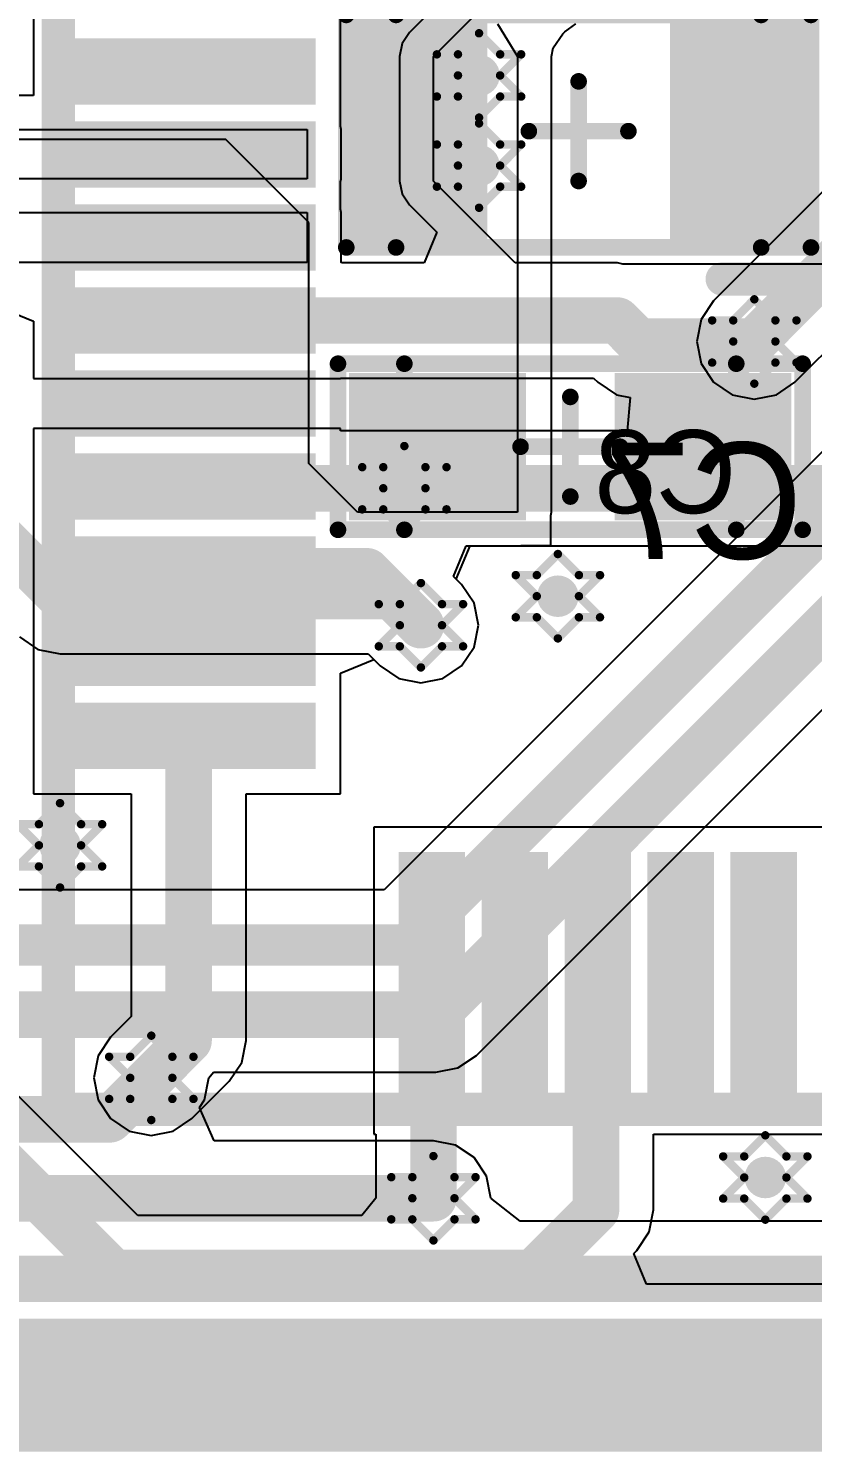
# Model space of a CAD drawing. Header units: millimetres. Extents: x -1.1 to 43.9, y -0.6 to 15.6.
# Drawn here: x 25.31 to 30.03, y -0.4 to 8.17 of the extents above; entities that cross this region are included whole.
import ezdxf

# ---------------------------------------------------------------- set-up
doc = ezdxf.new("R2010")
doc.units = ezdxf.units.MM
for name, color, linetype in [('BottomLayer', 5, 'Continuous'), ('BottomPaste', 16, 'Continuous'), ('BottomSolder', 6, 'Continuous'), ('DrillDrawing', 1, 'Continuous'), ('KeepOutLayer', 6, 'Continuous'), ('Mechanical3', 76, 'Continuous'), ('Mechanical4', 56, 'Continuous'), ('Mechanical5', 56, 'Continuous'), ('Mechanical6', 56, 'Continuous'), ('Mechanical7', 56, 'Continuous'), ('TopLayer', 1, 'Continuous'), ('TopPaste', 8, 'Continuous'), ('TopSolder', 216, 'Continuous'), ('ViaHoleLayer', 16, 'Continuous')]:
    doc.layers.add(name, color=color, linetype=linetype)

# ---------------------------------------------------------------- blocks, each defined once
blk = doc.blocks.new('LQFP48_STM_53')
at = {"layer": 'TopLayer'}
for points in [[(-4.95, 1.1), (-4.95, 1.4), (-3.5, 1.4), (-3.5, 1.1)], [(-4.95, 0.6), (-4.95, 0.9), (-3.5, 0.9), (-3.5, 0.6)], [(-4.95, 0.1), (-4.95, 0.4), (-3.5, 0.4), (-3.5, 0.1)], [(-4.95, -0.4), (-4.95, -0.1), (-3.5, -0.1), (-3.5, -0.4)], [(-4.95, -0.9), (-4.95, -0.6), (-3.5, -0.6), (-3.5, -0.9)], [(-4.95, -1.4), (-4.95, -1.1), (-3.5, -1.1), (-3.5, -1.4)], [(-4.95, -1.9), (-4.95, -1.6), (-3.5, -1.6), (-3.5, -1.9)], [(-4.95, -2.4), (-4.95, -2.1), (-3.5, -2.1), (-3.5, -2.4)], [(-4.95, -2.9), (-4.95, -2.6), (-3.5, -2.6), (-3.5, -2.9)], [(-2.9, -3.5), (-2.6, -3.5), (-2.6, -4.95), (-2.9, -4.95)], [(-2.4, -3.5), (-2.1, -3.5), (-2.1, -4.95), (-2.4, -4.95)], [(-1.9, -3.5), (-1.6, -3.5), (-1.6, -4.95), (-1.9, -4.95)], [(-1.4, -3.5), (-1.1, -3.5), (-1.1, -4.95), (-1.4, -4.95)], [(-0.9, -3.5), (-0.6, -3.5), (-0.6, -4.95), (-0.9, -4.95)]]:
    blk.add_hatch(color=1, dxfattribs=at).paths.add_polyline_path(points)
at = {"layer": 'TopPaste'}
for points in [[(-4.95, 1.1), (-4.95, 1.4), (-3.5, 1.4), (-3.5, 1.1)], [(-4.95, 0.6), (-4.95, 0.9), (-3.5, 0.9), (-3.5, 0.6)], [(-4.95, 0.1), (-4.95, 0.4), (-3.5, 0.4), (-3.5, 0.1)], [(-4.95, -0.4), (-4.95, -0.1), (-3.5, -0.1), (-3.5, -0.4)], [(-4.95, -0.9), (-4.95, -0.6), (-3.5, -0.6), (-3.5, -0.9)], [(-4.95, -1.4), (-4.95, -1.1), (-3.5, -1.1), (-3.5, -1.4)], [(-4.95, -1.9), (-4.95, -1.6), (-3.5, -1.6), (-3.5, -1.9)], [(-4.95, -2.4), (-4.95, -2.1), (-3.5, -2.1), (-3.5, -2.4)], [(-4.95, -2.9), (-4.95, -2.6), (-3.5, -2.6), (-3.5, -2.9)], [(-2.9, -3.5), (-2.6, -3.5), (-2.6, -4.95), (-2.9, -4.95)], [(-2.4, -3.5), (-2.1, -3.5), (-2.1, -4.95), (-2.4, -4.95)], [(-1.9, -3.5), (-1.6, -3.5), (-1.6, -4.95), (-1.9, -4.95)], [(-1.4, -3.5), (-1.1, -3.5), (-1.1, -4.95), (-1.4, -4.95)], [(-0.9, -3.5), (-0.6, -3.5), (-0.6, -4.95), (-0.9, -4.95)]]:
    blk.add_hatch(color=8, dxfattribs=at).paths.add_polyline_path(points)
at = {"layer": 'TopSolder'}
for points in [[(-5, 1.05), (-5, 1.45), (-3.45, 1.45), (-3.45, 1.05)], [(-5, 0.55), (-5, 0.95), (-3.45, 0.95), (-3.45, 0.55)], [(-5, 0.05), (-5, 0.45), (-3.45, 0.45), (-3.45, 0.05)], [(-5, -0.45), (-5, -0.05), (-3.45, -0.05), (-3.45, -0.45)], [(-5, -0.95), (-5, -0.55), (-3.45, -0.55), (-3.45, -0.95)], [(-5, -1.45), (-5, -1.05), (-3.45, -1.05), (-3.45, -1.45)], [(-5, -1.95), (-5, -1.55), (-3.45, -1.55), (-3.45, -1.95)], [(-5, -2.45), (-5, -2.05), (-3.45, -2.05), (-3.45, -2.45)], [(-5, -2.95), (-5, -2.55), (-3.45, -2.55), (-3.45, -2.95)], [(-2.95, -3.45), (-2.55, -3.45), (-2.55, -5), (-2.95, -5)], [(-2.45, -3.45), (-2.05, -3.45), (-2.05, -5), (-2.45, -5)], [(-1.95, -3.45), (-1.55, -3.45), (-1.55, -5), (-1.95, -5)], [(-1.45, -3.45), (-1.05, -3.45), (-1.05, -5), (-1.45, -5)], [(-0.95, -3.45), (-0.55, -3.45), (-0.55, -5), (-0.95, -5)]]:
    blk.add_hatch(color=216, dxfattribs=at).paths.add_polyline_path(points)
at = {"layer": 'Mechanical4', "const_width": 0.2}
for points in [[(-5, -5), (-5, 5)], [(-1, 0), (1, 0)], [(-5, -5), (5, -5)]]:
    blk.add_lwpolyline(points, dxfattribs=at)
at = {"layer": 'Mechanical4', "const_width": 0.1}
for points in [[(-1.05, 0, 1), (-0.95, 0, 1)], [(-5.05, -5, 1), (-4.95, -5, 1)], [(-5.05, -5, 1), (-4.95, -5, 1)]]:
    blk.add_lwpolyline(points, format="xyb", close=True, dxfattribs=at)
at = {"layer": 'Mechanical6', "const_width": 0.2}
for points in [[(-5, -5), (-5, 5)], [(-5, -5), (5, -5)]]:
    blk.add_lwpolyline(points, dxfattribs=at)
at = {"layer": 'Mechanical6', "const_width": 0.1}
blk.add_lwpolyline([(-5.05, -5, 1), (-4.95, -5, 1)], format="xyb", close=True, dxfattribs=at)
blk.add_lwpolyline([(-5.05, -5, 1), (-4.95, -5, 1)], format="xyb", close=True, dxfattribs=at)
blk = doc.blocks.new('CAP_0603_B_89')
at = {"layer": 'BottomLayer'}
for points in [[(-1.2827, -0.3937), (-1.2827, 0.3937), (-0.3175, 0.3937), (-0.3175, -0.3937)], [(0.3175, -0.3937), (0.3175, 0.3937), (1.2827, 0.3937), (1.2827, -0.3937)]]:
    blk.add_hatch(color=5, dxfattribs=at).paths.add_polyline_path(points)
at = {"layer": 'BottomPaste'}
for points in [[(-1.2827, -0.3937), (-1.2827, 0.3937), (-0.3175, 0.3937), (-0.3175, -0.3937)], [(0.3175, -0.3937), (0.3175, 0.3937), (1.2827, 0.3937), (1.2827, -0.3937)]]:
    blk.add_hatch(color=16, dxfattribs=at).paths.add_polyline_path(points)
at = {"layer": 'BottomSolder'}
for points in [[(-1.3327, -0.4437), (-1.3327, 0.4437), (-0.2675, 0.4437), (-0.2675, -0.4437)], [(0.2675, -0.4437), (0.2675, 0.4437), (1.3327, 0.4437), (1.3327, -0.4437)]]:
    blk.add_hatch(color=6, dxfattribs=at).paths.add_polyline_path(points)
at = {"layer": 'Mechanical3', "const_width": 0.1}
for points in [[(-1, 0.5), (-1, -0.5)], [(1, 0.5), (-1, 0.5)], [(1, 0.5), (1, -0.5)], [(1, -0.5), (-1, -0.5)]]:
    blk.add_lwpolyline(points, dxfattribs=at)
at = {"layer": 'Mechanical3', "const_width": 0.05}
for points in [[(-1.025, 0.5, 1), (-0.975, 0.5, 1)], [(-1.025, 0.5, 1), (-0.975, 0.5, 1)], [(0.975, 0.5, 1), (1.025, 0.5, 1)], [(0.975, 0.5, 1), (1.025, 0.5, 1)], [(-1.025, -0.5, 1), (-0.975, -0.5, 1)], [(-1.025, -0.5, 1), (-0.975, -0.5, 1)], [(0.975, -0.5, 1), (1.025, -0.5, 1)], [(0.975, -0.5, 1), (1.025, -0.5, 1)]]:
    blk.add_lwpolyline(points, format="xyb", close=True, dxfattribs=at)
at = {"layer": 'Mechanical5', "const_width": 0.1}
for points in [[(1.4, 0.5), (-1.4, 0.5)], [(-1.4, 0.5), (-1.4, -0.5)], [(1.4, 0.5), (1.4, -0.5)], [(0, 0.3), (0, -0.3)], [(0.3, 0), (-0.3, 0)], [(1.4, -0.5), (-1.4, -0.5)]]:
    blk.add_lwpolyline(points, dxfattribs=at)
at = {"layer": 'Mechanical5', "const_width": 0.05}
for points in [[(-1.425, 0.5, 1), (-1.375, 0.5, 1)], [(-1.425, 0.5, 1), (-1.375, 0.5, 1)], [(1.375, 0.5, 1), (1.425, 0.5, 1)], [(1.375, 0.5, 1), (1.425, 0.5, 1)], [(-0.025, 0.3, 1), (0.025, 0.3, 1)], [(-0.325, 0, 1), (-0.275, 0, 1)], [(0.275, 0, 1), (0.325, 0, 1)], [(-0.025, -0.3, 1), (0.025, -0.3, 1)], [(-1.425, -0.5, 1), (-1.375, -0.5, 1)], [(-1.425, -0.5, 1), (-1.375, -0.5, 1)], [(1.375, -0.5, 1), (1.425, -0.5, 1)], [(1.375, -0.5, 1), (1.425, -0.5, 1)]]:
    blk.add_lwpolyline(points, format="xyb", close=True, dxfattribs=at)
at = {"layer": 'Mechanical7', "const_width": 0.1}
for points in [[(1.4, 0.5), (-1.4, 0.5)], [(-1.4, 0.5), (-1.4, -0.5)], [(1.4, 0.5), (1.4, -0.5)], [(1.4, -0.5), (-1.4, -0.5)]]:
    blk.add_lwpolyline(points, dxfattribs=at)
at = {"layer": 'Mechanical7', "const_width": 0.05}
for points in [[(-1.425, 0.5, 1), (-1.375, 0.5, 1)], [(-1.425, 0.5, 1), (-1.375, 0.5, 1)], [(1.375, 0.5, 1), (1.425, 0.5, 1)], [(1.375, 0.5, 1), (1.425, 0.5, 1)], [(-1.425, -0.5, 1), (-1.375, -0.5, 1)], [(-1.425, -0.5, 1), (-1.375, -0.5, 1)], [(1.375, -0.5, 1), (1.425, -0.5, 1)], [(1.375, -0.5, 1), (1.425, -0.5, 1)]]:
    blk.add_lwpolyline(points, format="xyb", close=True, dxfattribs=at)
at = {"layer": 'Mechanical7', "text_generation_flag": 2}
blk.add_text('C8', height=0.5, rotation=180, dxfattribs=at).set_placement((-1, 0.4))
blk = doc.blocks.new('CAP_0805_B_90')
at = {"layer": 'BottomLayer'}
for points in [[(-0.6, 0.65), (-0.6, -0.65), (-1.3, -0.65), (-1.3, 0.65)], [(1.3, 0.65), (1.3, -0.65), (0.6, -0.65), (0.6, 0.65)]]:
    blk.add_hatch(color=5, dxfattribs=at).paths.add_polyline_path(points)
at = {"layer": 'BottomPaste'}
for points in [[(-0.6, 0.65), (-0.6, -0.65), (-1.3, -0.65), (-1.3, 0.65)], [(1.3, 0.65), (1.3, -0.65), (0.6, -0.65), (0.6, 0.65)]]:
    blk.add_hatch(color=16, dxfattribs=at).paths.add_polyline_path(points)
at = {"layer": 'BottomSolder'}
for points in [[(-0.55, 0.7), (-0.55, -0.7), (-1.35, -0.7), (-1.35, 0.7)], [(1.35, 0.7), (1.35, -0.7), (0.55, -0.7), (0.55, 0.7)]]:
    blk.add_hatch(color=6, dxfattribs=at).paths.add_polyline_path(points)
at = {"layer": 'Mechanical3', "const_width": 0.1}
for points in [[(-1.1, 0.7), (-1.1, -0.7)], [(1.1, 0.7), (-1.1, 0.7)], [(1.1, 0.7), (1.1, -0.7)], [(1.1, -0.7), (-1.1, -0.7)]]:
    blk.add_lwpolyline(points, dxfattribs=at)
at = {"layer": 'Mechanical3', "const_width": 0.05}
for points in [[(-1.125, 0.7, 1), (-1.075, 0.7, 1)], [(-1.125, 0.7, 1), (-1.075, 0.7, 1)], [(1.075, 0.7, 1), (1.125, 0.7, 1)], [(1.075, 0.7, 1), (1.125, 0.7, 1)], [(-1.125, -0.7, 1), (-1.075, -0.7, 1)], [(-1.125, -0.7, 1), (-1.075, -0.7, 1)], [(1.075, -0.7, 1), (1.125, -0.7, 1)], [(1.075, -0.7, 1), (1.125, -0.7, 1)]]:
    blk.add_lwpolyline(points, format="xyb", close=True, dxfattribs=at)
at = {"layer": 'Mechanical5', "const_width": 0.1}
for points in [[(1.4, 0.7), (-1.4, 0.7)], [(-1.4, 0.7), (-1.4, -0.7)], [(1.4, 0.7), (1.4, -0.7)], [(0, 0.3), (0, -0.3)], [(0.3, 0), (-0.3, 0)], [(1.4, -0.7), (-1.4, -0.7)]]:
    blk.add_lwpolyline(points, dxfattribs=at)
at = {"layer": 'Mechanical5', "const_width": 0.05}
for points in [[(-1.425, 0.7, 1), (-1.375, 0.7, 1)], [(-1.425, 0.7, 1), (-1.375, 0.7, 1)], [(1.375, 0.7, 1), (1.425, 0.7, 1)], [(1.375, 0.7, 1), (1.425, 0.7, 1)], [(-0.025, 0.3, 1), (0.025, 0.3, 1)], [(-0.325, 0, 1), (-0.275, 0, 1)], [(0.275, 0, 1), (0.325, 0, 1)], [(-0.025, -0.3, 1), (0.025, -0.3, 1)], [(-1.425, -0.7, 1), (-1.375, -0.7, 1)], [(-1.425, -0.7, 1), (-1.375, -0.7, 1)], [(1.375, -0.7, 1), (1.425, -0.7, 1)], [(1.375, -0.7, 1), (1.425, -0.7, 1)]]:
    blk.add_lwpolyline(points, format="xyb", close=True, dxfattribs=at)
at = {"layer": 'Mechanical7', "const_width": 0.1}
for points in [[(1.4, 0.7), (-1.4, 0.7)], [(-1.4, 0.7), (-1.4, -0.7)], [(1.4, 0.7), (1.4, -0.7)], [(1.4, -0.7), (-1.4, -0.7)]]:
    blk.add_lwpolyline(points, dxfattribs=at)
at = {"layer": 'Mechanical7', "const_width": 0.05}
for points in [[(-1.425, 0.7, 1), (-1.375, 0.7, 1)], [(-1.425, 0.7, 1), (-1.375, 0.7, 1)], [(1.375, 0.7, 1), (1.425, 0.7, 1)], [(1.375, 0.7, 1), (1.425, 0.7, 1)], [(-1.425, -0.7, 1), (-1.375, -0.7, 1)], [(-1.425, -0.7, 1), (-1.375, -0.7, 1)], [(1.375, -0.7, 1), (1.425, -0.7, 1)], [(1.375, -0.7, 1), (1.425, -0.7, 1)]]:
    blk.add_lwpolyline(points, format="xyb", close=True, dxfattribs=at)
at = {"layer": 'Mechanical7', "text_generation_flag": 2}
blk.add_text('C7', height=0.7, rotation=180, dxfattribs=at).set_placement((-1.35, 2.575))

msp = doc.modelspace()

# ---------------------------------------------------------------- hatches: boundary and pattern name
at = {"layer": 'BottomLayer'}
h = msp.add_hatch(color=5, dxfattribs=at)
edge = h.paths.add_edge_path()
edge.add_arc((28.025, 7.8857), 0.125, 0, 360)
h = msp.add_hatch(color=5, dxfattribs=at)
edge = h.paths.add_edge_path()
edge.add_arc((28.025, 7.3429), 0.125, 0, 360)
h = msp.add_hatch(color=5, dxfattribs=at)
edge = h.paths.add_edge_path()
edge.add_arc((29.6837, 6.2837), 0.125, 0, 360)
h = msp.add_hatch(color=5, dxfattribs=at)
edge = h.paths.add_edge_path()
edge.add_arc((27.575, 5.4), 0.125, 0, 360)
h = msp.add_hatch(color=5, dxfattribs=at)
edge = h.paths.add_edge_path()
edge.add_arc((28.5, 4.75), 0.125, 0, 360)
h = msp.add_hatch(color=5, dxfattribs=at)
edge = h.paths.add_edge_path()
edge.add_arc((27.6748, 4.5752), 0.125, 0, 360)
h = msp.add_hatch(color=5, dxfattribs=at)
edge = h.paths.add_edge_path()
edge.add_arc((25.5, 3.25), 0.125, 0, 360)
h = msp.add_hatch(color=5, dxfattribs=at)
edge = h.paths.add_edge_path()
edge.add_arc((26.05, 1.85), 0.125, 0, 360)
h = msp.add_hatch(color=5, dxfattribs=at)
edge = h.paths.add_edge_path()
edge.add_arc((29.75, 1.25), 0.125, 0, 360)
h = msp.add_hatch(color=5, dxfattribs=at)
edge = h.paths.add_edge_path()
edge.add_arc((27.75, 1.125), 0.125, 0, 360)
at = {"layer": 'TopLayer'}
h = msp.add_hatch(color=1, dxfattribs=at)
edge = h.paths.add_edge_path()
edge.add_arc((28.025, 7.8857), 0.125, 0, 360)
h = msp.add_hatch(color=1, dxfattribs=at)
edge = h.paths.add_edge_path()
edge.add_arc((28.025, 7.3429), 0.125, 0, 360)
h = msp.add_hatch(color=1, dxfattribs=at)
edge = h.paths.add_edge_path()
edge.add_arc((29.6837, 6.2837), 0.125, 0, 360)
h = msp.add_hatch(color=1, dxfattribs=at)
edge = h.paths.add_edge_path()
edge.add_arc((27.575, 5.4), 0.125, 0, 360)
h = msp.add_hatch(color=1, dxfattribs=at)
edge = h.paths.add_edge_path()
edge.add_arc((28.5, 4.75), 0.125, 0, 360)
h = msp.add_hatch(color=1, dxfattribs=at)
edge = h.paths.add_edge_path()
edge.add_arc((27.6748, 4.5752), 0.125, 0, 360)
h = msp.add_hatch(color=1, dxfattribs=at)
edge = h.paths.add_edge_path()
edge.add_arc((25.5, 3.25), 0.125, 0, 360)
h = msp.add_hatch(color=1, dxfattribs=at)
edge = h.paths.add_edge_path()
edge.add_arc((26.05, 1.85), 0.125, 0, 360)
h = msp.add_hatch(color=1, dxfattribs=at)
edge = h.paths.add_edge_path()
edge.add_arc((29.75, 1.25), 0.125, 0, 360)
h = msp.add_hatch(color=1, dxfattribs=at)
edge = h.paths.add_edge_path()
edge.add_arc((27.75, 1.125), 0.125, 0, 360)
at = {"layer": 'ViaHoleLayer'}
h = msp.add_hatch(color=16, dxfattribs=at)
edge = h.paths.add_edge_path()
edge.add_arc((28.025, 7.8857), 0.075, 0, 360)
h = msp.add_hatch(color=16, dxfattribs=at)
edge = h.paths.add_edge_path()
edge.add_arc((28.025, 7.3429), 0.075, 0, 360)
h = msp.add_hatch(color=16, dxfattribs=at)
edge = h.paths.add_edge_path()
edge.add_arc((29.6837, 6.2837), 0.075, 0, 360)
h = msp.add_hatch(color=16, dxfattribs=at)
edge = h.paths.add_edge_path()
edge.add_arc((27.575, 5.4), 0.075, 0, 360)
h = msp.add_hatch(color=16, dxfattribs=at)
edge = h.paths.add_edge_path()
edge.add_arc((28.5, 4.75), 0.075, 0, 360)
h = msp.add_hatch(color=16, dxfattribs=at)
edge = h.paths.add_edge_path()
edge.add_arc((27.6748, 4.5752), 0.075, 0, 360)
h = msp.add_hatch(color=16, dxfattribs=at)
edge = h.paths.add_edge_path()
edge.add_arc((25.5, 3.25), 0.075, 0, 360)
h = msp.add_hatch(color=16, dxfattribs=at)
edge = h.paths.add_edge_path()
edge.add_arc((26.05, 1.85), 0.075, 0, 360)
h = msp.add_hatch(color=16, dxfattribs=at)
edge = h.paths.add_edge_path()
edge.add_arc((29.75, 1.25), 0.075, 0, 360)
h = msp.add_hatch(color=16, dxfattribs=at)
edge = h.paths.add_edge_path()
edge.add_arc((27.75, 1.125), 0.075, 0, 360)

# ---------------------------------------------------------------- linework, layer by layer
at = {"layer": 'BottomLayer'}
for p, q in [((28.1364, 8.1961), (28.2575, 8)), ((28.5296, 8.1353), (28.5429, 8.1488)), ((28.5429, 8.1488), (28.6076, 8.1961)), ((28.4717, 8.0514), (28.5296, 8.1353)), ((28.2575, 8), (28.2575, 5.2563)), ((28.4614, 8), (28.4717, 8.0514)), ((28.4614, 5.2563), (28.4614, 8)), ((30.6999, 7.7901), (29.4386, 6.5288)), ((26.5, 7.5), (23.75, 7.5)), ((27, 7), (26.5, 7.5)), ((29.9288, 6.0386), (31.0886, 7.1983)), ((27, 5.5486), (27, 7)), ((31.4095, 6.9373), (27.4536, 2.9814)), ((29.4386, 6.5288), (29.3634, 6.4164)), ((29.3634, 6.4164), (29.337, 6.2837)), ((29.337, 6.2837), (29.3634, 6.151)), ((29.3634, 6.151), (29.4386, 6.0386)), ((29.4386, 6.0386), (29.551, 5.9634)), ((29.8164, 5.9634), (29.9288, 6.0386)), ((29.551, 5.9634), (29.6837, 5.937)), ((29.6837, 5.937), (29.8164, 5.9634)), ((27.2923, 5.2563), (27, 5.5486)), ((28.2575, 5.2563), (27.2923, 5.2563)), ((28.4575, 5.2366), (28.4614, 5.2563)), ((28.4575, 5.0563), (28.4575, 5.2366)), ((28.2575, 5.0524), (28.2772, 5.0563)), ((28.2772, 5.0563), (28.4575, 5.0563)), ((27.8879, 4.8524), (27.9707, 5.0524)), ((27.9707, 5.0524), (28.2575, 5.0524)), ((27.92, 4.8203), (27.8879, 4.8524)), ((27.9951, 4.7078), (27.92, 4.8203)), ((28.0215, 4.5752), (27.9951, 4.7078)), ((27.9951, 4.4425), (28.0215, 4.5752)), ((25.2549, 4.5049), (25.3673, 4.4297)), ((25.3673, 4.4297), (25.5, 4.4033)), ((25.5, 4.4033), (27.3564, 4.4033)), ((27.3564, 4.4033), (27.4297, 4.33)), ((27.92, 4.33), (27.9951, 4.4425)), ((28.0099, 1.9849), (30.4023, 4.3772)), ((27.4297, 4.33), (27.5422, 4.2549)), ((27.8075, 4.2549), (27.92, 4.33)), ((27.5422, 4.2549), (27.6748, 4.2285)), ((27.6748, 4.2285), (27.8075, 4.2549)), ((27.4536, 2.9814), (24.35, 2.9814)), ((27.8974, 1.9097), (28.0099, 1.9849)), ((27.7648, 1.8833), (27.8974, 1.9097)), ((26.3703, 1.7173), (26.3967, 1.85)), ((26.3967, 1.85), (26.424, 1.8833)), ((26.424, 1.8833), (27.7648, 1.8833)), ((26.3397, 1.6717), (26.3703, 1.7173)), ((26.4283, 1.4717), (26.3397, 1.6717)), ((27.75, 1.4717), (26.4283, 1.4717)), ((27.8827, 1.4453), (27.75, 1.4717)), ((27.9951, 1.3701), (27.8827, 1.4453)), ((28.0703, 1.2577), (27.9951, 1.3701)), ((28.0967, 1.125), (28.0703, 1.2577)), ((28.2731, 0.9867), (28.0967, 1.125)), ((31.3964, 0.9867), (28.2731, 0.9867))]:
    msp.add_line(p, q, dxfattribs=at)
for points, const_width in [([(29.6837, 6.2837), (30.945, 7.545)], 0.28), ([(27.5908, 2.65), (31.6438, 6.703)], 0.25), ([(27.7648, 2.23), (31.6264, 6.0916)], 0.28), ([(27.575, 5.4501), (27.7749, 5.65)], 0.28), ([(27.575, 5.4), (27.575, 5.4501)], 0.28), ([(24.96, 5.29), (25.5, 4.75)], 0.28), ([(25.5, 4.75), (27.5, 4.75)], 0.28), ([(27.5, 4.75), (27.6748, 4.5752)], 0.28), ([(24.35, 2.65), (27.5908, 2.65)], 0.25), ([(24.35, 2.23), (27.7648, 2.23)], 0.28), ([(25.8, 1.6), (26.05, 1.85)], 0.28), ([(22.6, 1.6), (25.8, 1.6)], 0.28), ([(22.4, 1.125), (27.75, 1.125)], 0.28), ([(17.36, 0.64), (31.54, 0.64)], 0.28)]:
    msp.add_lwpolyline(points, dxfattribs=dict(at, const_width=const_width))
for points, const_width in [([(29.6137, 6.2837, 1), (29.7537, 6.2837, 1)], 0.14), ([(27.7049, 5.65, 1), (27.8449, 5.65, 1)], 0.14), ([(27.505, 5.4501, 1), (27.645, 5.4501, 1)], 0.14), ([(27.505, 5.4501, 1), (27.645, 5.4501, 1)], 0.14), ([(27.505, 5.4, 1), (27.645, 5.4, 1)], 0.14), ([(25.43, 4.75, 1), (25.57, 4.75, 1)], 0.14), ([(25.43, 4.75, 1), (25.57, 4.75, 1)], 0.14), ([(27.43, 4.75, 1), (27.57, 4.75, 1)], 0.14), ([(27.43, 4.75, 1), (27.57, 4.75, 1)], 0.14), ([(27.6048, 4.5752, 1), (27.7448, 4.5752, 1)], 0.14), ([(27.5283, 2.65, 1), (27.6533, 2.65, 1)], 0.125), ([(27.5283, 2.65, 1), (27.6533, 2.65, 1)], 0.125), ([(27.6948, 2.23, 1), (27.8348, 2.23, 1)], 0.14), ([(27.6948, 2.23, 1), (27.8348, 2.23, 1)], 0.14), ([(25.98, 1.85, 1), (26.12, 1.85, 1)], 0.14), ([(25.73, 1.6, 1), (25.87, 1.6, 1)], 0.14), ([(25.73, 1.6, 1), (25.87, 1.6, 1)], 0.14), ([(27.68, 1.125, 1), (27.82, 1.125, 1)], 0.14)]:
    msp.add_lwpolyline(points, format="xyb", close=True, dxfattribs=dict(at, const_width=const_width))
at = {"layer": 'DrillDrawing'}
for points, const_width in [([(27.898, 8.0127), (28.025, 8.1397)], 0.0508), ([(28.025, 8.1397), (28.152, 8.0127)], 0.0508), ([(27.771, 8.0127), (27.898, 7.8857)], 0.0508), ([(27.771, 8.0127), (27.898, 8.0127)], 0.0508), ([(28.152, 8.0127), (28.279, 8.0127)], 0.0508), ([(28.152, 7.8857), (28.279, 8.0127)], 0.0508), ([(27.771, 7.7587), (27.898, 7.8857)], 0.0508), ([(28.152, 7.8857), (28.279, 7.7587)], 0.0508), ([(27.771, 7.7587), (27.898, 7.7587)], 0.0508), ([(27.898, 7.7587), (28.025, 7.6317)], 0.0508), ([(28.025, 7.6317), (28.152, 7.7587)], 0.0508), ([(28.152, 7.7587), (28.279, 7.7587)], 0.0508), ([(27.898, 7.4699), (28.025, 7.5969)], 0.0508), ([(28.025, 7.5969), (28.152, 7.4699)], 0.0508), ([(27.771, 7.4699), (27.898, 7.3429)], 0.0508), ([(27.771, 7.4699), (27.898, 7.4699)], 0.0508), ([(28.152, 7.4699), (28.279, 7.4699)], 0.0508), ([(28.152, 7.3429), (28.279, 7.4699)], 0.0508), ([(27.771, 7.2159), (27.898, 7.3429)], 0.0508), ([(28.152, 7.3429), (28.279, 7.2159)], 0.0508), ([(27.771, 7.2159), (27.898, 7.2159)], 0.0508), ([(27.898, 7.2159), (28.025, 7.0889)], 0.0508), ([(28.025, 7.0889), (28.152, 7.2159)], 0.0508), ([(28.152, 7.2159), (28.279, 7.2159)], 0.0508), ([(29.5567, 6.4107), (29.6837, 6.5377)], 0.0508), ([(29.6837, 6.5377), (29.8107, 6.4107)], 0.0508), ([(29.4297, 6.4107), (29.5567, 6.2837)], 0.0508), ([(29.4297, 6.4107), (29.5567, 6.4107)], 0.0508), ([(29.8107, 6.4107), (29.9377, 6.4107)], 0.0508), ([(29.8107, 6.2837), (29.9377, 6.4107)], 0.0508), ([(29.4297, 6.1567), (29.5567, 6.2837)], 0.0508), ([(29.8107, 6.2837), (29.9377, 6.1567)], 0.0508), ([(29.4297, 6.1567), (29.5567, 6.1567)], 0.0508), ([(29.5567, 6.1567), (29.6837, 6.0297)], 0.0508), ([(29.6837, 6.0297), (29.8107, 6.1567)], 0.0508), ([(29.8107, 6.1567), (29.9377, 6.1567)], 0.0508), ([(27.448, 5.527), (27.575, 5.654)], 0.0508), ([(27.575, 5.654), (27.702, 5.527)], 0.0508), ([(27.321, 5.527), (27.448, 5.4)], 0.0508), ([(27.321, 5.527), (27.448, 5.527)], 0.0508), ([(27.702, 5.527), (27.829, 5.527)], 0.0508), ([(27.702, 5.4), (27.829, 5.527)], 0.0508), ([(27.321, 5.273), (27.448, 5.4)], 0.0508), ([(27.702, 5.4), (27.829, 5.273)], 0.0508), ([(27.321, 5.273), (27.448, 5.273)], 0.0508), ([(27.448, 5.273), (27.575, 5.146)], 0.0508), ([(27.575, 5.146), (27.702, 5.273)], 0.0508), ([(27.702, 5.273), (27.829, 5.273)], 0.0508), ([(28.373, 4.877), (28.5, 5.004)], 0.0508), ([(28.5, 5.004), (28.627, 4.877)], 0.0508), ([(28.246, 4.877), (28.373, 4.75)], 0.0508), ([(28.246, 4.877), (28.373, 4.877)], 0.0508), ([(28.627, 4.877), (28.754, 4.877)], 0.0508), ([(28.627, 4.75), (28.754, 4.877)], 0.0508), ([(27.5478, 4.7022), (27.6748, 4.8292)], 0.0508), ([(27.6748, 4.8292), (27.8018, 4.7022)], 0.0508), ([(27.4208, 4.7022), (27.5478, 4.5752)], 0.0508), ([(27.4208, 4.7022), (27.5478, 4.7022)], 0.0508), ([(27.8018, 4.7022), (27.9288, 4.7022)], 0.0508), ([(27.8018, 4.5752), (27.9288, 4.7022)], 0.0508), ([(28.246, 4.623), (28.373, 4.75)], 0.0508), ([(28.627, 4.75), (28.754, 4.623)], 0.0508), ([(28.246, 4.623), (28.373, 4.623)], 0.0508), ([(28.373, 4.623), (28.5, 4.496)], 0.0508), ([(28.5, 4.496), (28.627, 4.623)], 0.0508), ([(28.627, 4.623), (28.754, 4.623)], 0.0508), ([(27.4208, 4.4482), (27.5478, 4.5752)], 0.0508), ([(27.8018, 4.5752), (27.9288, 4.4482)], 0.0508), ([(27.4208, 4.4482), (27.5478, 4.4482)], 0.0508), ([(27.5478, 4.4482), (27.6748, 4.3212)], 0.0508), ([(27.6748, 4.3212), (27.8018, 4.4482)], 0.0508), ([(27.8018, 4.4482), (27.9288, 4.4482)], 0.0508), ([(25.373, 3.377), (25.5, 3.504)], 0.0508), ([(25.5, 3.504), (25.627, 3.377)], 0.0508), ([(25.246, 3.377), (25.373, 3.25)], 0.0508), ([(25.246, 3.377), (25.373, 3.377)], 0.0508), ([(25.627, 3.377), (25.754, 3.377)], 0.0508), ([(25.627, 3.25), (25.754, 3.377)], 0.0508), ([(25.246, 3.123), (25.373, 3.25)], 0.0508), ([(25.627, 3.25), (25.754, 3.123)], 0.0508), ([(25.246, 3.123), (25.373, 3.123)], 0.0508), ([(25.373, 3.123), (25.5, 2.996)], 0.0508), ([(25.5, 2.996), (25.627, 3.123)], 0.0508), ([(25.627, 3.123), (25.754, 3.123)], 0.0508), ([(25.923, 1.977), (26.05, 2.104)], 0.0508), ([(26.05, 2.104), (26.177, 1.977)], 0.0508), ([(25.796, 1.977), (25.923, 1.85)], 0.0508), ([(25.796, 1.977), (25.923, 1.977)], 0.0508), ([(26.177, 1.977), (26.304, 1.977)], 0.0508), ([(26.177, 1.85), (26.304, 1.977)], 0.0508), ([(25.796, 1.723), (25.923, 1.85)], 0.0508), ([(26.177, 1.85), (26.304, 1.723)], 0.0508), ([(25.796, 1.723), (25.923, 1.723)], 0.0508), ([(25.923, 1.723), (26.05, 1.596)], 0.0508), ([(26.05, 1.596), (26.177, 1.723)], 0.0508), ([(26.177, 1.723), (26.304, 1.723)], 0.0508), ([(29.623, 1.377), (29.75, 1.504)], 0.0508), ([(29.75, 1.504), (29.877, 1.377)], 0.0508), ([(27.623, 1.252), (27.75, 1.379)], 0.0508), ([(27.75, 1.379), (27.877, 1.252)], 0.0508), ([(29.496, 1.377), (29.623, 1.25)], 0.0508), ([(29.496, 1.377), (29.623, 1.377)], 0.0508), ([(29.877, 1.377), (30.004, 1.377)], 0.0508), ([(29.877, 1.25), (30.004, 1.377)], 0.0508), ([(27.496, 1.252), (27.623, 1.125)], 0.0508), ([(27.496, 1.252), (27.623, 1.252)], 0.0508), ([(27.877, 1.252), (28.004, 1.252)], 0.0508), ([(27.877, 1.125), (28.004, 1.252)], 0.0508), ([(29.496, 1.123), (29.623, 1.25)], 0.0508), ([(29.877, 1.25), (30.004, 1.123)], 0.0508), ([(27.496, 0.998), (27.623, 1.125)], 0.0508), ([(27.877, 1.125), (28.004, 0.998)], 0.0508), ([(29.496, 1.123), (29.623, 1.123)], 0.0508), ([(29.623, 1.123), (29.75, 0.996)], 0.0508), ([(29.75, 0.996), (29.877, 1.123)], 0.0508), ([(29.877, 1.123), (30.004, 1.123)], 0.0508), ([(27.496, 0.998), (27.623, 0.998)], 0.0508), ([(27.623, 0.998), (27.75, 0.871)], 0.0508), ([(27.75, 0.871), (27.877, 0.998)], 0.0508), ([(27.877, 0.998), (28.004, 0.998)], 0.0508), ([(0, 0), (43.47, 0)], 0.2)]:
    msp.add_lwpolyline(points, dxfattribs=dict(at, const_width=const_width))
at = {"layer": 'DrillDrawing', "const_width": 0.0254}
for points in [[(28.0123, 8.1397, 1), (28.0377, 8.1397, 1)], [(28.0123, 8.1397, 1), (28.0377, 8.1397, 1)], [(27.7583, 8.0127, 1), (27.7837, 8.0127, 1)], [(27.7583, 8.0127, 1), (27.7837, 8.0127, 1)], [(27.8853, 8.0127, 1), (27.9107, 8.0127, 1)], [(27.8853, 8.0127, 1), (27.9107, 8.0127, 1)], [(28.1393, 8.0127, 1), (28.1647, 8.0127, 1)], [(28.1393, 8.0127, 1), (28.1647, 8.0127, 1)], [(28.2663, 8.0127, 1), (28.2917, 8.0127, 1)], [(28.2663, 8.0127, 1), (28.2917, 8.0127, 1)], [(27.8853, 7.8857, 1), (27.9107, 7.8857, 1)], [(27.8853, 7.8857, 1), (27.9107, 7.8857, 1)], [(28.1393, 7.8857, 1), (28.1647, 7.8857, 1)], [(28.1393, 7.8857, 1), (28.1647, 7.8857, 1)], [(27.7583, 7.7587, 1), (27.7837, 7.7587, 1)], [(27.7583, 7.7587, 1), (27.7837, 7.7587, 1)], [(27.8853, 7.7587, 1), (27.9107, 7.7587, 1)], [(27.8853, 7.7587, 1), (27.9107, 7.7587, 1)], [(28.1393, 7.7587, 1), (28.1647, 7.7587, 1)], [(28.1393, 7.7587, 1), (28.1647, 7.7587, 1)], [(28.2663, 7.7587, 1), (28.2917, 7.7587, 1)], [(28.2663, 7.7587, 1), (28.2917, 7.7587, 1)], [(28.0123, 7.6317, 1), (28.0377, 7.6317, 1)], [(28.0123, 7.6317, 1), (28.0377, 7.6317, 1)], [(28.0123, 7.5969, 1), (28.0377, 7.5969, 1)], [(28.0123, 7.5969, 1), (28.0377, 7.5969, 1)], [(27.7583, 7.4699, 1), (27.7837, 7.4699, 1)], [(27.7583, 7.4699, 1), (27.7837, 7.4699, 1)], [(27.8853, 7.4699, 1), (27.9107, 7.4699, 1)], [(27.8853, 7.4699, 1), (27.9107, 7.4699, 1)], [(28.1393, 7.4699, 1), (28.1647, 7.4699, 1)], [(28.1393, 7.4699, 1), (28.1647, 7.4699, 1)], [(28.2663, 7.4699, 1), (28.2917, 7.4699, 1)], [(28.2663, 7.4699, 1), (28.2917, 7.4699, 1)], [(27.8853, 7.3429, 1), (27.9107, 7.3429, 1)], [(27.8853, 7.3429, 1), (27.9107, 7.3429, 1)], [(28.1393, 7.3429, 1), (28.1647, 7.3429, 1)], [(28.1393, 7.3429, 1), (28.1647, 7.3429, 1)], [(27.7583, 7.2159, 1), (27.7837, 7.2159, 1)], [(27.7583, 7.2159, 1), (27.7837, 7.2159, 1)], [(27.8853, 7.2159, 1), (27.9107, 7.2159, 1)], [(27.8853, 7.2159, 1), (27.9107, 7.2159, 1)], [(28.1393, 7.2159, 1), (28.1647, 7.2159, 1)], [(28.1393, 7.2159, 1), (28.1647, 7.2159, 1)], [(28.2663, 7.2159, 1), (28.2917, 7.2159, 1)], [(28.2663, 7.2159, 1), (28.2917, 7.2159, 1)], [(28.0123, 7.0889, 1), (28.0377, 7.0889, 1)], [(28.0123, 7.0889, 1), (28.0377, 7.0889, 1)], [(29.671, 6.5377, 1), (29.6964, 6.5377, 1)], [(29.671, 6.5377, 1), (29.6964, 6.5377, 1)], [(29.417, 6.4107, 1), (29.4424, 6.4107, 1)], [(29.417, 6.4107, 1), (29.4424, 6.4107, 1)], [(29.544, 6.4107, 1), (29.5694, 6.4107, 1)], [(29.544, 6.4107, 1), (29.5694, 6.4107, 1)], [(29.798, 6.4107, 1), (29.8234, 6.4107, 1)], [(29.798, 6.4107, 1), (29.8234, 6.4107, 1)], [(29.925, 6.4107, 1), (29.9504, 6.4107, 1)], [(29.925, 6.4107, 1), (29.9504, 6.4107, 1)], [(29.544, 6.2837, 1), (29.5694, 6.2837, 1)], [(29.544, 6.2837, 1), (29.5694, 6.2837, 1)], [(29.798, 6.2837, 1), (29.8234, 6.2837, 1)], [(29.798, 6.2837, 1), (29.8234, 6.2837, 1)], [(29.417, 6.1567, 1), (29.4424, 6.1567, 1)], [(29.417, 6.1567, 1), (29.4424, 6.1567, 1)], [(29.544, 6.1567, 1), (29.5694, 6.1567, 1)], [(29.544, 6.1567, 1), (29.5694, 6.1567, 1)], [(29.798, 6.1567, 1), (29.8234, 6.1567, 1)], [(29.798, 6.1567, 1), (29.8234, 6.1567, 1)], [(29.925, 6.1567, 1), (29.9504, 6.1567, 1)], [(29.925, 6.1567, 1), (29.9504, 6.1567, 1)], [(29.671, 6.0297, 1), (29.6964, 6.0297, 1)], [(29.671, 6.0297, 1), (29.6964, 6.0297, 1)], [(27.5623, 5.654, 1), (27.5877, 5.654, 1)], [(27.5623, 5.654, 1), (27.5877, 5.654, 1)], [(27.3083, 5.527, 1), (27.3337, 5.527, 1)], [(27.3083, 5.527, 1), (27.3337, 5.527, 1)], [(27.4353, 5.527, 1), (27.4607, 5.527, 1)], [(27.4353, 5.527, 1), (27.4607, 5.527, 1)], [(27.6893, 5.527, 1), (27.7147, 5.527, 1)], [(27.6893, 5.527, 1), (27.7147, 5.527, 1)], [(27.8163, 5.527, 1), (27.8417, 5.527, 1)], [(27.8163, 5.527, 1), (27.8417, 5.527, 1)], [(27.4353, 5.4, 1), (27.4607, 5.4, 1)], [(27.4353, 5.4, 1), (27.4607, 5.4, 1)], [(27.6893, 5.4, 1), (27.7147, 5.4, 1)], [(27.6893, 5.4, 1), (27.7147, 5.4, 1)], [(27.3083, 5.273, 1), (27.3337, 5.273, 1)], [(27.3083, 5.273, 1), (27.3337, 5.273, 1)], [(27.4353, 5.273, 1), (27.4607, 5.273, 1)], [(27.4353, 5.273, 1), (27.4607, 5.273, 1)], [(27.6893, 5.273, 1), (27.7147, 5.273, 1)], [(27.6893, 5.273, 1), (27.7147, 5.273, 1)], [(27.8163, 5.273, 1), (27.8417, 5.273, 1)], [(27.8163, 5.273, 1), (27.8417, 5.273, 1)], [(27.5623, 5.146, 1), (27.5877, 5.146, 1)], [(27.5623, 5.146, 1), (27.5877, 5.146, 1)], [(28.4873, 5.004, 1), (28.5127, 5.004, 1)], [(28.4873, 5.004, 1), (28.5127, 5.004, 1)], [(28.2333, 4.877, 1), (28.2587, 4.877, 1)], [(28.2333, 4.877, 1), (28.2587, 4.877, 1)], [(28.3603, 4.877, 1), (28.3857, 4.877, 1)], [(28.3603, 4.877, 1), (28.3857, 4.877, 1)], [(28.6143, 4.877, 1), (28.6397, 4.877, 1)], [(28.6143, 4.877, 1), (28.6397, 4.877, 1)], [(28.7413, 4.877, 1), (28.7667, 4.877, 1)], [(28.7413, 4.877, 1), (28.7667, 4.877, 1)], [(27.6621, 4.8292, 1), (27.6875, 4.8292, 1)], [(27.6621, 4.8292, 1), (27.6875, 4.8292, 1)], [(27.4081, 4.7022, 1), (27.4335, 4.7022, 1)], [(27.4081, 4.7022, 1), (27.4335, 4.7022, 1)], [(27.5351, 4.7022, 1), (27.5605, 4.7022, 1)], [(27.5351, 4.7022, 1), (27.5605, 4.7022, 1)], [(27.7891, 4.7022, 1), (27.8145, 4.7022, 1)], [(27.7891, 4.7022, 1), (27.8145, 4.7022, 1)], [(27.9161, 4.7022, 1), (27.9415, 4.7022, 1)], [(27.9161, 4.7022, 1), (27.9415, 4.7022, 1)], [(28.3603, 4.75, 1), (28.3857, 4.75, 1)], [(28.3603, 4.75, 1), (28.3857, 4.75, 1)], [(28.6143, 4.75, 1), (28.6397, 4.75, 1)], [(28.6143, 4.75, 1), (28.6397, 4.75, 1)], [(28.2333, 4.623, 1), (28.2587, 4.623, 1)], [(28.2333, 4.623, 1), (28.2587, 4.623, 1)], [(28.3603, 4.623, 1), (28.3857, 4.623, 1)], [(28.3603, 4.623, 1), (28.3857, 4.623, 1)], [(28.6143, 4.623, 1), (28.6397, 4.623, 1)], [(28.6143, 4.623, 1), (28.6397, 4.623, 1)], [(28.7413, 4.623, 1), (28.7667, 4.623, 1)], [(28.7413, 4.623, 1), (28.7667, 4.623, 1)], [(27.5351, 4.5752, 1), (27.5605, 4.5752, 1)], [(27.5351, 4.5752, 1), (27.5605, 4.5752, 1)], [(27.7891, 4.5752, 1), (27.8145, 4.5752, 1)], [(27.7891, 4.5752, 1), (27.8145, 4.5752, 1)], [(27.4081, 4.4482, 1), (27.4335, 4.4482, 1)], [(27.4081, 4.4482, 1), (27.4335, 4.4482, 1)], [(27.5351, 4.4482, 1), (27.5605, 4.4482, 1)], [(27.5351, 4.4482, 1), (27.5605, 4.4482, 1)], [(27.7891, 4.4482, 1), (27.8145, 4.4482, 1)], [(27.7891, 4.4482, 1), (27.8145, 4.4482, 1)], [(27.9161, 4.4482, 1), (27.9415, 4.4482, 1)], [(27.9161, 4.4482, 1), (27.9415, 4.4482, 1)], [(28.4873, 4.496, 1), (28.5127, 4.496, 1)], [(28.4873, 4.496, 1), (28.5127, 4.496, 1)], [(27.6621, 4.3212, 1), (27.6875, 4.3212, 1)], [(27.6621, 4.3212, 1), (27.6875, 4.3212, 1)], [(25.4873, 3.504, 1), (25.5127, 3.504, 1)], [(25.4873, 3.504, 1), (25.5127, 3.504, 1)], [(25.3603, 3.377, 1), (25.3857, 3.377, 1)], [(25.3603, 3.377, 1), (25.3857, 3.377, 1)], [(25.6143, 3.377, 1), (25.6397, 3.377, 1)], [(25.6143, 3.377, 1), (25.6397, 3.377, 1)], [(25.7413, 3.377, 1), (25.7667, 3.377, 1)], [(25.7413, 3.377, 1), (25.7667, 3.377, 1)], [(25.3603, 3.25, 1), (25.3857, 3.25, 1)], [(25.3603, 3.25, 1), (25.3857, 3.25, 1)], [(25.6143, 3.25, 1), (25.6397, 3.25, 1)], [(25.6143, 3.25, 1), (25.6397, 3.25, 1)], [(25.3603, 3.123, 1), (25.3857, 3.123, 1)], [(25.3603, 3.123, 1), (25.3857, 3.123, 1)], [(25.6143, 3.123, 1), (25.6397, 3.123, 1)], [(25.6143, 3.123, 1), (25.6397, 3.123, 1)], [(25.7413, 3.123, 1), (25.7667, 3.123, 1)], [(25.7413, 3.123, 1), (25.7667, 3.123, 1)], [(25.4873, 2.996, 1), (25.5127, 2.996, 1)], [(25.4873, 2.996, 1), (25.5127, 2.996, 1)], [(26.0373, 2.104, 1), (26.0627, 2.104, 1)], [(26.0373, 2.104, 1), (26.0627, 2.104, 1)], [(25.7833, 1.977, 1), (25.8087, 1.977, 1)], [(25.7833, 1.977, 1), (25.8087, 1.977, 1)], [(25.9103, 1.977, 1), (25.9357, 1.977, 1)], [(25.9103, 1.977, 1), (25.9357, 1.977, 1)], [(26.1643, 1.977, 1), (26.1897, 1.977, 1)], [(26.1643, 1.977, 1), (26.1897, 1.977, 1)], [(26.2913, 1.977, 1), (26.3167, 1.977, 1)], [(26.2913, 1.977, 1), (26.3167, 1.977, 1)], [(25.9103, 1.85, 1), (25.9357, 1.85, 1)], [(25.9103, 1.85, 1), (25.9357, 1.85, 1)], [(26.1643, 1.85, 1), (26.1897, 1.85, 1)], [(26.1643, 1.85, 1), (26.1897, 1.85, 1)], [(25.7833, 1.723, 1), (25.8087, 1.723, 1)], [(25.7833, 1.723, 1), (25.8087, 1.723, 1)], [(25.9103, 1.723, 1), (25.9357, 1.723, 1)], [(25.9103, 1.723, 1), (25.9357, 1.723, 1)], [(26.1643, 1.723, 1), (26.1897, 1.723, 1)], [(26.1643, 1.723, 1), (26.1897, 1.723, 1)], [(26.2913, 1.723, 1), (26.3167, 1.723, 1)], [(26.2913, 1.723, 1), (26.3167, 1.723, 1)], [(26.0373, 1.596, 1), (26.0627, 1.596, 1)], [(26.0373, 1.596, 1), (26.0627, 1.596, 1)], [(29.7373, 1.504, 1), (29.7627, 1.504, 1)], [(29.7373, 1.504, 1), (29.7627, 1.504, 1)], [(27.7373, 1.379, 1), (27.7627, 1.379, 1)], [(27.7373, 1.379, 1), (27.7627, 1.379, 1)], [(29.4833, 1.377, 1), (29.5087, 1.377, 1)], [(29.4833, 1.377, 1), (29.5087, 1.377, 1)], [(29.6103, 1.377, 1), (29.6357, 1.377, 1)], [(29.6103, 1.377, 1), (29.6357, 1.377, 1)], [(29.8643, 1.377, 1), (29.8897, 1.377, 1)], [(29.8643, 1.377, 1), (29.8897, 1.377, 1)], [(29.9913, 1.377, 1), (30.0167, 1.377, 1)], [(29.9913, 1.377, 1), (30.0167, 1.377, 1)], [(27.4833, 1.252, 1), (27.5087, 1.252, 1)], [(27.4833, 1.252, 1), (27.5087, 1.252, 1)], [(27.6103, 1.252, 1), (27.6357, 1.252, 1)], [(27.6103, 1.252, 1), (27.6357, 1.252, 1)], [(27.8643, 1.252, 1), (27.8897, 1.252, 1)], [(27.8643, 1.252, 1), (27.8897, 1.252, 1)], [(27.9913, 1.252, 1), (28.0167, 1.252, 1)], [(27.9913, 1.252, 1), (28.0167, 1.252, 1)], [(29.6103, 1.25, 1), (29.6357, 1.25, 1)], [(29.6103, 1.25, 1), (29.6357, 1.25, 1)], [(29.8643, 1.25, 1), (29.8897, 1.25, 1)], [(29.8643, 1.25, 1), (29.8897, 1.25, 1)], [(27.6103, 1.125, 1), (27.6357, 1.125, 1)], [(27.6103, 1.125, 1), (27.6357, 1.125, 1)], [(27.8643, 1.125, 1), (27.8897, 1.125, 1)], [(27.8643, 1.125, 1), (27.8897, 1.125, 1)], [(29.4833, 1.123, 1), (29.5087, 1.123, 1)], [(29.4833, 1.123, 1), (29.5087, 1.123, 1)], [(29.6103, 1.123, 1), (29.6357, 1.123, 1)], [(29.6103, 1.123, 1), (29.6357, 1.123, 1)], [(29.8643, 1.123, 1), (29.8897, 1.123, 1)], [(29.8643, 1.123, 1), (29.8897, 1.123, 1)], [(29.9913, 1.123, 1), (30.0167, 1.123, 1)], [(29.9913, 1.123, 1), (30.0167, 1.123, 1)], [(27.4833, 0.998, 1), (27.5087, 0.998, 1)], [(27.4833, 0.998, 1), (27.5087, 0.998, 1)], [(27.6103, 0.998, 1), (27.6357, 0.998, 1)], [(27.6103, 0.998, 1), (27.6357, 0.998, 1)], [(27.8643, 0.998, 1), (27.8897, 0.998, 1)], [(27.8643, 0.998, 1), (27.8897, 0.998, 1)], [(27.9913, 0.998, 1), (28.0167, 0.998, 1)], [(27.9913, 0.998, 1), (28.0167, 0.998, 1)], [(29.7373, 0.996, 1), (29.7627, 0.996, 1)], [(29.7373, 0.996, 1), (29.7627, 0.996, 1)], [(27.7373, 0.871, 1), (27.7627, 0.871, 1)], [(27.7373, 0.871, 1), (27.7627, 0.871, 1)]]:
    msp.add_lwpolyline(points, format="xyb", close=True, dxfattribs=at)
at = {"layer": 'KeepOutLayer', "const_width": 0.4}
for points in [[(0.2, 0.2), (43.27, 0.2)], [(0, -0.2), (43.47, -0.2)]]:
    msp.add_lwpolyline(points, dxfattribs=at)
at = {"layer": 'TopLayer'}
for p, q in [((29.1058, 9.6442), (27.6058, 8.1442)), ((27.75, 8), (29.25, 9.5)), ((25.34, 9.06), (25.34, 7.7639)), ((27.19, 7.5797), (27.19, 8.5533)), ((27.6058, 8.1442), (27.5616, 8.078)), ((27.5616, 8.078), (27.5461, 8)), ((27.5461, 8), (27.5461, 7.25)), ((27.75, 7.25), (27.75, 8)), ((25.34, 7.7639), (24.1894, 7.7639)), ((24.105, 7.56), (26.99, 7.56)), ((26.99, 7.56), (26.99, 7.2639)), ((27.1939, 7.56), (27.19, 7.5797)), ((27.1939, 7.2639), (27.1939, 7.56)), ((26.99, 7.2639), (23.7611, 7.2639)), ((27.19, 7.2442), (27.1939, 7.2639)), ((27.19, 7.0797), (27.19, 7.2442)), ((27.5461, 7.25), (27.5461, 7.25)), ((27.5461, 7.25), (27.5616, 7.172)), ((28.2433, 6.7567), (27.75, 7.25)), ((27.5616, 7.172), (27.6058, 7.1058)), ((23.485, 7.06), (26.99, 7.06)), ((26.99, 7.06), (26.99, 6.76)), ((27.1939, 7.06), (27.19, 7.0797)), ((27.1939, 6.76), (27.1939, 7.06)), ((27.6058, 7.1058), (27.7702, 6.9414)), ((27.7702, 6.9414), (27.6936, 6.7567)), ((26.99, 6.76), (25.1235, 6.76)), ((27.1967, 6.7567), (27.1939, 6.76)), ((27.6936, 6.7567), (27.1967, 6.7567)), ((28.8587, 6.7567), (28.2433, 6.7567)), ((28.8922, 6.75), (28.8587, 6.7567)), ((30.5, 6.75), (28.8922, 6.75)), ((25.14, 6.4881), (25.34, 6.4053)), ((25.34, 6.4053), (25.34, 6.06)), ((25.34, 6.06), (27.19, 6.06)), ((27.19, 6.06), (27.19, 6.0633)), ((27.19, 6.0633), (28.7151, 6.0633)), ((28.7151, 6.0633), (28.7399, 6.0386)), ((28.7399, 6.0386), (28.8523, 5.9634)), ((28.8523, 5.9634), (28.9366, 5.9467)), ((28.9366, 5.9467), (28.9169, 5.7467)), ((27.19, 5.76), (25.34, 5.76)), ((25.34, 5.76), (25.34, 4.56)), ((27.19, 5.7467), (27.19, 5.76)), ((28.9169, 5.7467), (27.19, 5.7467)), ((27.8717, 4.8686), (27.9482, 5.0533)), ((27.9482, 5.0533), (31.4566, 5.0533)), ((27.92, 4.8203), (27.8717, 4.8686)), ((27.9951, 4.7078), (27.92, 4.8203)), ((28.0215, 4.5752), (27.9951, 4.7078)), ((25.34, 4.56), (25.34, 3.56)), ((27.9951, 4.4425), (28.0215, 4.5752)), ((27.92, 4.33), (27.9951, 4.4425)), ((27.19, 4.2869), (27.39, 4.3698)), ((27.19, 3.56), (27.19, 4.2869)), ((27.39, 4.3698), (27.4297, 4.33)), ((27.4297, 4.33), (27.5422, 4.2549)), ((27.8075, 4.2549), (27.92, 4.33)), ((27.5422, 4.2549), (27.6748, 4.2285)), ((27.6748, 4.2285), (27.8075, 4.2549)), ((25.34, 3.56), (25.9283, 3.56)), ((25.9283, 3.56), (25.9283, 2.2186)), ((26.6217, 2.075), (26.6217, 3.56)), ((26.6217, 3.56), (27.19, 3.56)), ((30.428, 3.36), (27.39, 3.36)), ((27.39, 3.36), (27.39, 1.51)), ((25.9283, 2.2186), (25.8049, 2.0951)), ((25.8049, 2.0951), (25.7297, 1.9827)), ((26.5953, 1.9423), (26.6217, 2.075)), ((25.7297, 1.9827), (25.7033, 1.85)), ((26.5201, 1.8299), (26.5953, 1.9423)), ((25.7033, 1.85), (25.7297, 1.7173)), ((26.2951, 1.6049), (26.5201, 1.8299)), ((25.9686, 1.0217), (25.2467, 1.7436)), ((25.7297, 1.7173), (25.8049, 1.6049)), ((25.8049, 1.6049), (25.9173, 1.5297)), ((26.1827, 1.5297), (26.2951, 1.6049)), ((25.9173, 1.5297), (26.05, 1.5033)), ((26.05, 1.5033), (26.1827, 1.5297)), ((27.39, 1.51), (27.4033, 1.51)), ((27.4033, 1.51), (27.4033, 1.125)), ((29.0767, 1.055), (29.0767, 1.51)), ((29.0767, 1.51), (32.59, 1.51)), ((27.4033, 1.125), (27.3185, 1.0217)), ((29.0503, 0.9223), (29.0767, 1.055)), ((27.3185, 1.0217), (25.9686, 1.0217)), ((28.9751, 0.8099), (29.0503, 0.9223)), ((28.9579, 0.7926), (28.9751, 0.8099)), ((29.0344, 0.6079), (28.9579, 0.7926)), ((35.0735, 0.6079), (29.0344, 0.6079))]:
    msp.add_line(p, q, dxfattribs=at)
at = {"layer": 'TopLayer', "const_width": 0.28}
for points in [[(26.285, 6.41), (28.8587, 6.41)], [(28.8587, 6.41), (28.985, 6.2837)], [(28.985, 6.2837), (29.6837, 6.2837)], [(26.275, 5.4), (27.575, 5.4)], [(27.575, 5.4), (31.6002, 5.4)], [(26.275, 4.9), (27.35, 4.9)], [(27.35, 4.9), (27.6748, 4.5752)], [(26.275, 2.075), (26.275, 3.9)], [(28.73, 2.425), (28.74, 2.435)], [(27.75, 1.125), (27.75, 2.425)], [(28.73, 1.055), (28.73, 2.425)], [(26.05, 1.85), (26.275, 2.075)], [(24.9, 1.6), (25.825, 0.675)], [(28.35, 0.675), (28.73, 1.055)], [(25.825, 0.675), (28.35, 0.675)]]:
    msp.add_lwpolyline(points, dxfattribs=at)
at = {"layer": 'TopLayer', "const_width": 0.14}
for points in [[(26.215, 6.41, 1), (26.355, 6.41, 1)], [(28.7887, 6.41, 1), (28.9287, 6.41, 1)], [(28.7887, 6.41, 1), (28.9287, 6.41, 1)], [(28.915, 6.2837, 1), (29.055, 6.2837, 1)], [(28.915, 6.2837, 1), (29.055, 6.2837, 1)], [(29.6137, 6.2837, 1), (29.7537, 6.2837, 1)], [(26.205, 5.4, 1), (26.345, 5.4, 1)], [(27.505, 5.4, 1), (27.645, 5.4, 1)], [(27.505, 5.4, 1), (27.645, 5.4, 1)], [(26.205, 4.9, 1), (26.345, 4.9, 1)], [(27.28, 4.9, 1), (27.42, 4.9, 1)], [(27.28, 4.9, 1), (27.42, 4.9, 1)], [(27.6048, 4.5752, 1), (27.7448, 4.5752, 1)], [(26.205, 3.9, 1), (26.345, 3.9, 1)], [(28.67, 2.435, 1), (28.81, 2.435, 1)], [(27.68, 2.425, 1), (27.82, 2.425, 1)], [(28.66, 2.425, 1), (28.8, 2.425, 1)], [(28.66, 2.425, 1), (28.8, 2.425, 1)], [(26.205, 2.075, 1), (26.345, 2.075, 1)], [(26.205, 2.075, 1), (26.345, 2.075, 1)], [(25.98, 1.85, 1), (26.12, 1.85, 1)], [(27.68, 1.125, 1), (27.82, 1.125, 1)], [(28.66, 1.055, 1), (28.8, 1.055, 1)], [(28.66, 1.055, 1), (28.8, 1.055, 1)], [(25.755, 0.675, 1), (25.895, 0.675, 1)], [(25.755, 0.675, 1), (25.895, 0.675, 1)], [(28.28, 0.675, 1), (28.42, 0.675, 1)], [(28.28, 0.675, 1), (28.42, 0.675, 1)]]:
    msp.add_lwpolyline(points, format="xyb", close=True, dxfattribs=at)

# ---------------------------------------------------------------- block references
msp.add_blockref('LQFP48_STM_53', (30.49, 6.66))
at = {"rotation": 180}
for name, p in [('CAP_0805_B_90', (28.625, 7.55)), ('CAP_0603_B_89', (28.575, 5.65))]:
    msp.add_blockref(name, p, dxfattribs=at)

doc.saveas('drawing.dxf')
